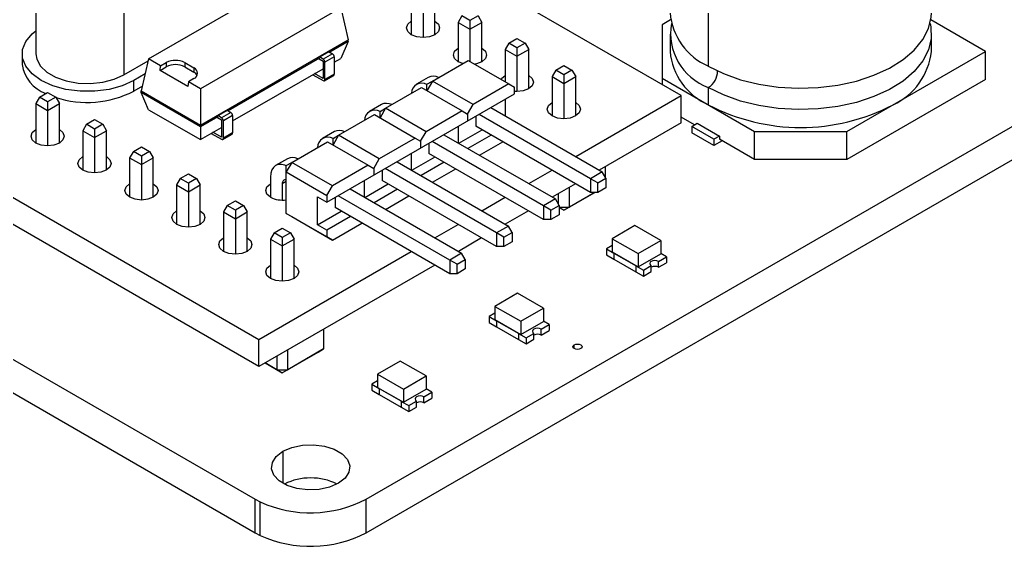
# Model space of a CAD drawing. Header units: millimetres. Extents: x -28 to 252, y 0 to 206.
# Drawn here: x 94.7 to 132.41, y 143.47 to 163.62 of the extents above; entities that cross this region are included whole.
import ezdxf

# ---------------------------------------------------------------- set-up
doc = ezdxf.new("R2010")
doc.units = ezdxf.units.MM

msp = doc.modelspace()

# ---------------------------------------------------------------- linework, layer by layer
at = {"color": 7, "linetype": 'Continuous', "lineweight": 25}
for p, q in [((120.012, 160.713), (89.932, 178.078)), ((107.955, 145.265), (163.816, 177.513)), ((107.955, 143.983), (163.816, 176.231)), ((66.131, 173.155), (103.848, 151.381)), ((103.848, 150.344), (66.131, 172.118)), ((58.457, 171.39), (103.712, 145.265)), ((58.457, 170.108), (103.712, 143.983)), ((121.05, 167.497), (121.05, 161.842)), ((99.632, 162.118), (105.006, 165.221)), ((95.317, 164.763), (95.317, 162.314)), ((109.682, 164.554), (109.682, 163.048)), ((110.134, 164.62), (110.134, 162.939)), ((110.587, 163.048), (110.587, 164.554)), ((106.986, 164.078), (101.612, 160.975)), ((106.986, 164.078), (107.269, 162.853)), ((98.689, 163.957), (98.689, 161.507)), ((111.619, 163.763), (111.478, 163.518)), ((111.93, 163.583), (111.619, 163.763)), ((112.241, 163.763), (111.93, 163.583)), ((112.241, 163.763), (112.383, 163.518)), ((111.478, 163.518), (111.93, 163.256)), ((111.478, 163.518), (111.478, 162.011)), ((111.93, 163.583), (111.93, 162.024)), ((111.93, 163.256), (112.383, 163.518)), ((112.383, 162.011), (112.383, 163.518)), ((119.608, 163.612), (119.283, 163.424)), ((119.283, 163.424), (119.283, 161.134)), ((131.657, 162.403), (129.564, 163.612)), ((119.586, 163.067), (119.586, 162.403)), ((129.586, 162.403), (129.586, 163.067)), ((101.612, 159.587), (107.269, 162.853)), ((107.269, 162.788), (106.562, 162.379)), ((107.269, 162.788), (106.986, 162.134)), ((107.269, 162.788), (107.269, 162.853)), ((113.415, 162.726), (113.274, 162.481)), ((113.415, 162.726), (113.726, 162.905)), ((113.726, 162.546), (113.415, 162.726)), ((113.726, 162.905), (114.037, 162.726)), ((114.037, 162.726), (113.726, 162.546)), ((114.037, 162.726), (114.179, 162.481)), ((94.792, 162.314), (94.792, 161.905)), ((106.309, 162.111), (106.168, 162.193)), ((106.208, 162.216), (106.562, 162.42)), ((106.663, 162.315), (106.309, 162.111)), ((106.734, 162.193), (106.38, 161.989)), ((106.521, 162.397), (106.663, 162.315)), ((106.562, 162.379), (106.561, 162.374)), ((106.562, 162.42), (106.562, 162.379)), ((106.734, 162.193), (106.734, 161.532)), ((113.274, 162.481), (113.726, 162.22)), ((113.274, 162.481), (113.274, 161.248)), ((113.726, 162.546), (113.726, 160.865)), ((113.726, 162.22), (114.179, 162.481)), ((114.179, 160.974), (114.179, 162.481)), ((126.354, 159.342), (131.657, 162.403)), ((131.657, 161.332), (131.657, 162.403)), ((98.689, 161.507), (99.614, 162.042)), ((99.632, 162.118), (99.349, 160.894)), ((100.092, 161.853), (99.632, 162.118)), ((100.073, 161.679), (100.092, 161.853)), ((100.073, 161.679), (100.304, 161.812)), ((100.092, 161.853), (100.304, 161.976)), ((100.304, 161.976), (100.304, 161.812)), ((101.011, 161.976), (101.365, 161.771)), ((101.011, 161.976), (101.011, 161.812)), ((101.011, 161.812), (101.365, 161.608)), ((106.168, 162.152), (102.673, 160.134)), ((106.159, 162.116), (106.309, 162.03)), ((106.309, 162.03), (106.309, 161.368)), ((106.38, 161.327), (106.38, 161.989)), ((106.734, 161.989), (106.986, 162.134)), ((110.495, 161.269), (111.866, 162.06)), ((111.654, 161.938), (111.481, 162.009)), ((111.866, 162.06), (113.422, 161.162)), ((115.211, 161.689), (115.522, 161.869)), ((115.522, 161.869), (115.833, 161.689)), ((99.5, 161.547), (99.06, 161.293)), ((101.134, 161.067), (100.073, 161.679)), ((101.365, 161.771), (101.365, 161.608)), ((102.845, 159.744), (106.309, 161.744)), ((105.913, 161.515), (106.309, 161.287)), ((106.309, 161.368), (105.984, 161.556)), ((106.359, 161.282), (106.713, 161.486)), ((106.734, 161.532), (106.38, 161.327)), ((115.211, 161.689), (115.07, 161.444)), ((115.07, 161.444), (115.522, 161.183)), ((115.07, 161.444), (115.07, 159.937)), ((115.522, 161.509), (115.211, 161.689)), ((115.833, 161.689), (115.522, 161.509)), ((115.522, 161.509), (115.522, 159.828)), ((115.522, 161.183), (115.975, 161.444)), ((115.833, 161.689), (115.975, 161.444)), ((115.975, 159.937), (115.975, 161.444)), ((99.06, 160.885), (99.06, 161.293)), ((99.391, 161.076), (99.06, 160.885)), ((101.152, 161.241), (101.134, 161.067)), ((101.365, 161.363), (101.152, 161.241)), ((101.612, 160.975), (101.152, 161.241)), ((110.333, 161.41), (109.88, 161.149)), ((110.495, 161.269), (110.283, 160.901)), ((110.283, 161.146), (110.495, 161.269)), ((110.283, 160.901), (110.283, 161.146)), ((112.05, 160.37), (110.495, 161.269)), ((113.422, 161.162), (112.05, 160.37)), ((113.422, 161.162), (113.634, 161.04)), ((119.283, 161.383), (122.818, 159.342)), ((131.657, 161.332), (126.354, 158.27)), ((95.455, 160.652), (95.766, 160.832)), ((95.766, 160.832), (96.077, 160.652)), ((99.349, 160.894), (101.612, 159.587)), ((99.349, 160.828), (99.349, 160.894)), ((101.612, 159.522), (99.349, 160.828)), ((99.632, 160.175), (99.349, 160.828)), ((101.612, 160.975), (101.612, 159.032)), ((106.45, 156.631), (113.634, 160.779)), ((108.699, 160.232), (110.07, 161.024)), ((110.07, 161.024), (111.626, 160.126)), ((113.634, 160.779), (113.634, 161.04)), ((115.975, 158.382), (120.012, 160.713)), ((120.012, 159.676), (120.012, 160.713)), ((121.05, 161.026), (121.05, 160.362)), ((95.455, 160.652), (95.313, 160.407)), ((95.313, 160.407), (95.766, 160.146)), ((95.313, 160.407), (95.313, 158.901)), ((95.766, 160.472), (95.455, 160.652)), ((96.077, 160.652), (95.766, 160.472)), ((95.766, 160.472), (95.766, 158.791)), ((95.766, 160.146), (96.218, 160.407)), ((96.077, 160.652), (96.218, 160.407)), ((96.218, 158.901), (96.218, 160.407)), ((108.537, 160.373), (108.084, 160.112)), ((111.838, 160.003), (112.05, 160.37)), ((113.281, 160.575), (113.281, 159.938)), ((99.632, 160.175), (101.612, 159.032)), ((102.42, 159.866), (102.279, 159.948)), ((102.319, 159.971), (102.673, 160.175)), ((102.774, 160.07), (102.42, 159.866)), ((102.845, 159.948), (102.491, 159.744)), ((102.632, 160.152), (102.774, 160.07)), ((102.673, 160.134), (102.671, 160.129)), ((102.673, 160.175), (102.673, 160.134)), ((102.845, 159.948), (102.845, 159.286)), ((106.903, 159.195), (108.274, 159.987)), ((108.274, 159.987), (109.83, 159.089)), ((108.486, 160.109), (108.699, 160.232)), ((108.486, 159.864), (108.486, 160.109)), ((108.699, 160.232), (108.487, 159.864)), ((110.254, 159.334), (108.699, 160.232)), ((111.626, 160.126), (110.254, 159.334)), ((111.626, 160.126), (111.838, 160.003)), ((111.838, 160.003), (111.838, 159.742)), ((112.156, 159.925), (112.156, 159.542)), ((116.54, 157.533), (112.277, 159.995)), ((112.729, 160.256), (116.993, 157.795)), ((97.251, 159.615), (97.109, 159.37)), ((97.251, 159.615), (97.562, 159.795)), ((97.562, 159.436), (97.251, 159.615)), ((97.562, 159.795), (97.873, 159.615)), ((97.873, 159.615), (97.562, 159.436)), ((97.873, 159.615), (98.014, 159.37)), ((102.279, 159.907), (101.612, 159.522)), ((102.27, 159.871), (102.42, 159.785)), ((102.42, 159.785), (102.42, 159.123)), ((102.491, 159.082), (102.491, 159.744)), ((116.54, 157.011), (112.156, 159.542)), ((120.012, 159.676), (116.873, 157.864)), ((120.52, 159.597), (120.012, 159.89)), ((120.414, 159.536), (120.626, 159.658)), ((120.626, 159.658), (121.475, 159.168)), ((97.109, 159.37), (97.562, 159.109)), ((97.109, 159.37), (97.109, 157.864)), ((97.562, 159.436), (97.562, 157.754)), ((97.562, 159.109), (98.014, 159.37)), ((98.014, 157.864), (98.014, 159.37)), ((101.612, 159.032), (102.42, 159.499)), ((102.024, 159.27), (102.42, 159.041)), ((102.42, 159.123), (102.095, 159.311)), ((102.47, 159.037), (102.824, 159.241)), ((102.845, 159.286), (102.491, 159.082)), ((106.741, 159.336), (106.288, 159.075)), ((106.903, 159.195), (106.69, 158.827)), ((106.69, 159.072), (106.903, 159.195)), ((108.458, 158.297), (106.903, 159.195)), ((110.042, 158.966), (110.254, 159.334)), ((110.933, 159.219), (115.197, 156.758)), ((111.485, 158.901), (111.485, 159.538)), ((111.499, 158.893), (112.39, 159.407)), ((112.743, 159.203), (111.852, 158.688)), ((121.263, 159.046), (120.414, 159.536)), ((120.414, 159.536), (120.414, 159.291)), ((121.263, 158.801), (120.414, 159.291)), ((121.475, 159.168), (121.263, 159.046)), ((121.475, 159.168), (121.475, 159.046)), ((122.818, 159.342), (126.354, 159.342)), ((122.818, 158.27), (122.818, 159.342)), ((126.354, 158.27), (126.354, 159.342)), ((105.107, 158.158), (106.478, 158.95)), ((106.478, 158.95), (108.034, 158.052)), ((106.69, 158.827), (106.69, 159.072)), ((109.83, 159.089), (108.458, 158.297)), ((109.83, 159.089), (110.042, 158.966)), ((110.042, 158.966), (110.042, 158.705)), ((110.36, 158.889), (110.36, 158.505)), ((114.744, 156.497), (110.481, 158.958)), ((112.291, 158.435), (113.182, 158.95)), ((121.263, 159.046), (121.263, 158.801)), ((121.581, 158.984), (121.263, 158.801)), ((122.818, 158.27), (121.475, 159.046)), ((99.047, 158.578), (98.905, 158.333)), ((99.047, 158.578), (99.358, 158.758)), ((99.358, 158.399), (99.047, 158.578)), ((99.358, 158.758), (99.669, 158.578)), ((99.669, 158.578), (99.358, 158.399)), ((99.669, 158.578), (99.81, 158.333)), ((109.689, 157.864), (109.689, 158.501)), ((114.744, 155.974), (110.36, 158.505)), ((98.905, 158.333), (99.358, 158.072)), ((98.905, 158.333), (98.905, 156.827)), ((99.358, 158.399), (99.358, 156.718)), ((99.358, 158.072), (99.81, 158.333)), ((99.81, 156.827), (99.81, 158.333)), ((104.945, 158.299), (104.492, 158.038)), ((105.107, 158.158), (104.894, 157.791)), ((104.894, 158.036), (105.107, 158.158)), ((104.894, 156.207), (104.894, 158.036)), ((106.662, 157.26), (105.107, 158.158)), ((108.034, 158.052), (106.662, 157.26)), ((108.034, 158.052), (108.246, 157.929)), ((108.246, 157.929), (108.458, 158.297)), ((109.137, 158.182), (113.401, 155.721)), ((109.703, 157.856), (110.594, 158.37)), ((110.947, 158.166), (110.056, 157.652)), ((126.354, 158.27), (122.818, 158.27)), ((100.843, 157.542), (101.154, 157.721)), ((101.154, 157.721), (101.465, 157.542)), ((104.894, 157.791), (106.45, 156.893)), ((108.246, 157.929), (108.246, 157.668)), ((108.564, 157.852), (108.564, 157.468)), ((112.948, 155.46), (108.684, 157.921)), ((110.495, 157.399), (111.386, 157.913)), ((114.179, 157.345), (115.07, 157.86)), ((116.993, 157.795), (116.54, 157.533)), ((117.134, 157.55), (116.993, 157.795)), ((117.106, 157.998), (117.106, 157.599)), ((100.843, 157.542), (100.701, 157.297)), ((100.701, 157.297), (101.154, 157.035)), ((100.701, 157.297), (100.701, 155.79)), ((101.154, 157.362), (100.843, 157.542)), ((101.465, 157.542), (101.154, 157.362)), ((101.154, 157.362), (101.154, 155.681)), ((101.154, 157.035), (101.606, 157.297)), ((101.465, 157.542), (101.606, 157.297)), ((101.606, 155.79), (101.606, 157.297)), ((104.293, 157.599), (104.293, 156.827)), ((104.894, 157.423), (104.746, 157.337)), ((104.746, 157.337), (104.746, 156.718)), ((107.893, 156.827), (107.893, 157.464)), ((107.907, 156.819), (108.798, 157.333)), ((112.948, 154.937), (108.564, 157.468)), ((115.968, 157.341), (115.077, 156.827)), ((116.54, 157.533), (116.54, 157.011)), ((116.823, 157.37), (116.54, 157.533)), ((116.823, 157.37), (117.134, 157.55)), ((116.823, 157.011), (116.823, 157.37)), ((117.134, 157.55), (117.134, 157.19)), ((106.45, 156.893), (106.662, 157.26)), ((107.341, 157.146), (111.605, 154.684)), ((109.151, 157.129), (108.26, 156.615)), ((115.31, 156.961), (115.31, 156.562)), ((115.522, 156.324), (116.711, 157.011)), ((115.734, 156.447), (115.734, 157.206)), ((116.711, 157.011), (115.734, 156.447)), ((116.823, 157.011), (116.54, 157.011)), ((117.134, 157.19), (116.823, 157.011)), ((102.639, 156.505), (102.95, 156.684)), ((102.95, 156.684), (103.261, 156.505)), ((106.096, 156.835), (106.45, 156.631)), ((106.096, 155.774), (106.096, 156.835)), ((106.45, 156.893), (106.45, 156.631)), ((106.768, 156.815), (106.768, 156.431)), ((111.152, 154.423), (106.888, 156.884)), ((108.699, 156.362), (109.59, 156.876)), ((112.383, 156.309), (113.274, 156.823)), ((115.197, 156.758), (114.744, 156.497)), ((115.338, 156.513), (115.197, 156.758)), ((102.639, 156.505), (102.497, 156.26)), ((102.497, 156.26), (102.95, 155.998)), ((102.497, 156.26), (102.497, 154.753)), ((102.95, 156.325), (102.639, 156.505)), ((103.261, 156.505), (102.95, 156.325)), ((102.95, 156.325), (102.95, 154.644)), ((102.95, 155.998), (103.402, 156.26)), ((103.261, 156.505), (103.402, 156.26)), ((103.402, 154.753), (103.402, 156.26)), ((106.45, 155.308), (104.894, 156.207)), ((104.894, 156.207), (105.107, 156.084)), ((106.096, 155.774), (107.002, 156.296)), ((111.152, 153.9), (106.768, 156.431)), ((114.172, 156.304), (113.281, 155.79)), ((114.744, 156.497), (114.744, 155.974)), ((115.027, 156.333), (114.744, 156.497)), ((115.027, 156.333), (115.338, 156.513)), ((115.027, 155.974), (115.027, 156.333)), ((115.338, 156.154), (115.027, 155.974)), ((115.338, 156.513), (115.338, 156.154)), ((115.338, 156.447), (115.734, 156.447)), ((115.522, 156.324), (115.338, 156.431)), ((115.338, 156.43), (115.522, 156.324)), ((115.734, 156.447), (115.522, 156.324)), ((105.107, 156.084), (106.662, 155.186)), ((106.45, 155.57), (106.096, 155.774)), ((107.355, 156.092), (106.45, 155.57)), ((106.662, 155.186), (107.794, 155.839)), ((110.587, 155.272), (111.478, 155.786)), ((115.027, 155.974), (114.744, 155.974)), ((104.435, 155.468), (104.293, 155.223)), ((104.435, 155.468), (104.746, 155.647)), ((104.746, 155.288), (104.435, 155.468)), ((104.746, 155.647), (105.057, 155.468)), ((105.057, 155.468), (104.746, 155.288)), ((105.057, 155.468), (105.198, 155.223)), ((106.45, 155.57), (106.45, 155.308)), ((113.401, 155.721), (112.948, 155.46)), ((112.948, 155.46), (112.948, 154.937)), ((113.231, 155.296), (112.948, 155.46)), ((113.231, 155.296), (113.542, 155.476)), ((113.542, 155.476), (113.401, 155.721)), ((113.542, 155.476), (113.542, 155.117)), ((118.24, 155.741), (117.37, 155.239)), ((119.23, 155.17), (118.24, 155.741)), ((104.293, 155.223), (104.746, 154.962)), ((104.293, 155.223), (104.293, 153.716)), ((104.746, 155.288), (104.746, 153.607)), ((104.746, 154.962), (105.198, 155.223)), ((105.198, 153.716), (105.198, 155.223)), ((106.662, 155.186), (106.45, 155.308)), ((112.376, 155.268), (111.485, 154.753)), ((113.231, 154.937), (113.231, 155.296)), ((113.542, 155.117), (113.231, 154.937)), ((117.37, 155.239), (118.36, 154.668)), ((117.37, 155.239), (117.37, 154.733)), ((118.36, 154.668), (119.23, 155.17)), ((119.23, 155.17), (119.23, 154.664)), ((103.848, 151.381), (109.682, 154.749)), ((111.605, 154.684), (111.152, 154.423)), ((111.746, 154.439), (111.605, 154.684)), ((113.231, 154.937), (112.948, 154.937)), ((117.37, 154.978), (117.151, 154.851)), ((117.151, 154.851), (117.434, 154.688)), ((117.151, 154.851), (117.151, 154.623)), ((117.37, 154.733), (118.36, 154.162)), ((117.434, 154.689), (118.283, 154.199)), ((117.434, 154.688), (117.434, 154.689)), ((117.434, 154.689), (117.434, 154.46)), ((117.434, 154.688), (117.434, 154.46)), ((118.36, 154.668), (118.36, 154.162)), ((118.36, 154.162), (119.23, 154.664)), ((119.449, 154.545), (119.23, 154.672)), ((111.435, 154.26), (111.152, 154.423)), ((111.152, 154.423), (111.152, 153.9)), ((111.435, 154.26), (111.746, 154.439)), ((111.435, 153.9), (111.435, 154.26)), ((111.746, 154.439), (111.746, 154.08)), ((117.151, 154.623), (117.434, 154.46)), ((117.434, 154.46), (118.282, 153.97)), ((117.434, 154.46), (117.434, 154.46)), ((119.148, 154.372), (119.449, 154.545)), ((119.148, 154.143), (119.148, 154.372)), ((119.148, 154.143), (119.449, 154.317)), ((119.449, 154.545), (119.449, 154.317)), ((110.58, 154.231), (103.848, 150.344)), ((111.435, 153.9), (111.152, 153.9)), ((111.746, 154.08), (111.435, 153.9)), ((118.283, 154.199), (118.282, 154.198)), ((118.282, 154.198), (118.282, 153.97)), ((118.282, 154.198), (118.565, 154.035)), ((118.282, 153.97), (118.565, 153.806)), ((118.565, 154.035), (118.865, 154.209)), ((118.565, 154.035), (118.565, 153.806)), ((118.565, 153.806), (118.865, 153.98)), ((118.865, 153.98), (118.865, 154.209)), ((113.75, 153.149), (112.88, 152.647)), ((114.74, 152.578), (113.75, 153.149)), ((112.88, 152.386), (112.661, 152.259)), ((112.88, 152.647), (112.88, 152.141)), ((112.88, 152.647), (113.87, 152.076)), ((113.87, 152.076), (114.74, 152.578)), ((114.74, 152.578), (114.74, 152.072)), ((112.661, 152.259), (112.943, 152.096)), ((112.661, 152.259), (112.661, 152.031)), ((112.661, 152.031), (112.943, 151.867)), ((112.88, 152.141), (113.87, 151.569)), ((112.943, 152.096), (112.944, 152.096)), ((112.943, 152.096), (112.943, 151.867)), ((112.944, 152.096), (113.793, 151.607)), ((112.944, 152.096), (112.944, 151.868)), ((113.87, 152.076), (113.87, 151.569)), ((113.87, 151.569), (114.74, 152.072)), ((114.959, 151.953), (114.74, 152.08)), ((106.33, 151.777), (106.33, 151.018)), ((112.943, 151.867), (112.944, 151.868)), ((112.944, 151.868), (113.792, 151.378)), ((114.658, 151.78), (114.959, 151.953)), ((114.658, 151.551), (114.658, 151.78)), ((114.658, 151.551), (114.959, 151.725)), ((114.959, 151.953), (114.959, 151.725)), ((103.848, 150.344), (103.848, 151.381)), ((113.793, 151.607), (113.792, 151.606)), ((113.792, 151.606), (114.075, 151.443)), ((113.792, 151.606), (113.792, 151.378)), ((113.792, 151.378), (114.075, 151.214)), ((114.075, 151.443), (114.375, 151.616)), ((114.075, 151.443), (114.075, 151.214)), ((114.075, 151.214), (114.375, 151.388)), ((114.375, 151.388), (114.375, 151.616)), ((104.746, 150.103), (106.118, 150.895)), ((106.33, 151.018), (104.958, 150.226)), ((104.958, 150.226), (104.958, 150.985)), ((106.118, 150.895), (106.33, 151.018)), ((115.922, 151.034), (115.922, 151.176)), ((104.534, 150.74), (104.534, 150.226)), ((109.259, 150.557), (108.39, 150.055)), ((110.249, 149.986), (109.259, 150.557)), ((104.534, 150.226), (104.088, 150.483)), ((104.088, 150.483), (104.746, 150.103)), ((104.534, 150.226), (104.958, 150.226)), ((104.746, 150.103), (104.534, 150.226)), ((104.958, 150.226), (104.746, 150.103)), ((108.39, 149.794), (108.17, 149.667)), ((108.39, 150.055), (109.38, 149.484)), ((108.39, 150.055), (108.39, 149.549)), ((109.38, 149.484), (110.249, 149.986)), ((110.249, 149.986), (110.249, 149.479)), ((108.17, 149.667), (108.453, 149.504)), ((108.17, 149.667), (108.17, 149.439)), ((108.17, 149.439), (108.453, 149.275)), ((108.39, 149.549), (109.38, 148.977)), ((108.453, 149.504), (108.454, 149.504)), ((108.453, 149.504), (108.453, 149.275)), ((108.454, 149.504), (109.303, 149.015)), ((108.454, 149.504), (108.454, 149.276)), ((109.38, 149.484), (109.38, 148.977)), ((109.38, 148.977), (110.249, 149.479)), ((110.168, 149.188), (110.469, 149.361)), ((110.469, 149.361), (110.249, 149.488)), ((110.469, 149.361), (110.469, 149.132)), ((108.453, 149.275), (108.454, 149.276)), ((108.454, 149.276), (109.302, 148.786)), ((109.303, 149.015), (109.302, 149.014)), ((109.302, 149.014), (109.585, 148.851)), ((109.302, 149.014), (109.302, 148.785)), ((109.585, 148.851), (109.885, 149.024)), ((109.885, 148.796), (109.885, 149.024)), ((110.168, 148.959), (110.168, 149.188)), ((110.168, 148.959), (110.469, 149.132)), ((109.302, 148.785), (109.585, 148.622)), ((109.585, 148.851), (109.585, 148.622)), ((109.585, 148.622), (109.885, 148.796)), ((104.773, 147.102), (104.773, 145.877)), ((103.712, 145.265), (103.905, 145.163)), ((103.712, 143.983), (103.712, 145.265)), ((107.955, 143.983), (107.955, 145.265)), ((103.905, 143.881), (103.905, 145.163)), ((103.712, 143.983), (103.905, 143.881))]:
    msp.add_line(p, q, dxfattribs=at)
at = {"color": 7, "linetype": 'Continuous', "lineweight": 25, "flags": 128}
for points in [[(121.05, 161.842), (121.632, 161.555), (122.282, 161.322), (122.986, 161.149), (123.728, 161.04), (124.49, 160.997), (125.254, 161.023), (126.003, 161.115), (126.718, 161.273), (127.384, 161.491), (127.984, 161.766), (128.504, 162.09), (128.932, 162.456), (129.258, 162.856), (129.475, 163.28), (129.578, 163.718), (129.586, 163.883)], [(109.685, 163.046), (109.547, 163.165), (109.499, 163.305), (109.547, 163.445), (109.682, 163.562)], [(110.587, 163.562), (110.721, 163.445), (110.769, 163.305), (110.721, 163.165), (110.583, 163.046), (110.377, 162.966), (110.134, 162.939), (109.891, 162.966), (109.685, 163.046)], [(129.536, 163.475), (129.563, 163.343), (129.578, 162.901), (129.475, 162.463), (129.258, 162.039), (128.932, 161.64), (128.504, 161.273), (127.984, 160.949), (127.384, 160.675), (126.718, 160.456), (126.003, 160.299), (125.254, 160.206), (124.49, 160.181), (123.728, 160.223), (122.986, 160.332), (122.282, 160.505), (121.632, 160.738), (121.05, 161.026)], [(99.06, 161.293), (98.622, 161.092), (98.118, 160.951), (97.572, 160.88), (97.012, 160.88), (96.467, 160.951), (95.962, 161.092), (95.525, 161.293), (95.175, 161.546), (94.933, 161.837), (94.808, 162.152), (94.808, 162.475), (94.933, 162.79), (95.175, 163.082), (95.317, 163.199)], [(95.317, 162.314), (95.35, 162.108), (95.491, 161.846), (95.738, 161.611), (96.074, 161.416), (96.482, 161.274), (96.936, 161.192), (97.412, 161.176), (97.88, 161.225), (98.314, 161.338), (98.689, 161.507)], [(111.481, 162.009), (111.343, 162.128), (111.295, 162.268), (111.343, 162.409), (111.478, 162.525)], [(112.383, 162.525), (112.517, 162.409), (112.565, 162.268), (112.517, 162.128), (112.379, 162.009), (112.173, 161.93), (112.114, 161.917)], [(113.118, 161.338), (113.139, 161.372), (113.274, 161.489)], [(114.179, 161.489), (114.313, 161.372), (114.361, 161.231), (114.313, 161.091), (114.175, 160.972), (113.969, 160.893), (113.726, 160.865), (113.634, 160.869)], [(115.073, 159.935), (114.936, 160.054), (114.887, 160.195), (114.936, 160.335), (115.07, 160.452)], [(115.975, 160.452), (116.109, 160.335), (116.157, 160.195), (116.109, 160.054), (115.971, 159.935), (115.765, 159.856), (115.522, 159.828), (115.279, 159.856), (115.073, 159.935)], [(95.317, 158.899), (95.179, 159.018), (95.131, 159.158), (95.179, 159.298), (95.313, 159.415)], [(96.218, 159.415), (96.352, 159.298), (96.401, 159.158), (96.352, 159.018), (96.215, 158.899), (96.009, 158.819), (95.766, 158.791), (95.523, 158.819), (95.317, 158.899)], [(97.113, 157.862), (96.975, 157.981), (96.927, 158.121), (96.975, 158.261), (97.109, 158.378)], [(98.014, 158.378), (98.148, 158.261), (98.197, 158.121), (98.148, 157.981), (98.011, 157.862), (97.805, 157.782), (97.562, 157.754), (97.319, 157.782), (97.113, 157.862)], [(104.894, 158.03), (104.84, 158.052), (104.712, 158.081), (104.595, 158.076), (104.492, 158.038), (104.408, 157.968), (104.345, 157.869), (104.306, 157.744), (104.293, 157.599)], [(98.909, 156.825), (98.771, 156.944), (98.723, 157.084), (98.771, 157.224), (98.905, 157.341)], [(99.81, 157.341), (99.944, 157.224), (99.993, 157.084), (99.944, 156.944), (99.807, 156.825), (99.601, 156.745), (99.358, 156.718), (99.115, 156.745), (98.909, 156.825)], [(104.297, 156.825), (104.159, 156.944), (104.111, 157.084), (104.159, 157.224), (104.293, 157.341)], [(100.705, 155.788), (100.567, 155.907), (100.519, 156.047), (100.567, 156.188), (100.701, 156.304)], [(101.606, 156.304), (101.74, 156.188), (101.789, 156.047), (101.74, 155.907), (101.603, 155.788), (101.397, 155.709), (101.154, 155.681), (100.911, 155.709), (100.705, 155.788)], [(102.501, 154.751), (102.363, 154.87), (102.315, 155.01), (102.363, 155.151), (102.497, 155.268)], [(103.402, 155.268), (103.537, 155.151), (103.585, 155.01), (103.537, 154.87), (103.399, 154.751), (103.193, 154.672), (102.95, 154.644), (102.707, 154.672), (102.501, 154.751)], [(119.148, 154.372), (119.083, 154.397), (119.007, 154.406), (118.93, 154.397), (118.865, 154.372), (118.822, 154.334), (118.807, 154.29), (118.822, 154.246), (118.865, 154.209)], [(104.297, 153.714), (104.159, 153.833), (104.111, 153.974), (104.159, 154.114), (104.293, 154.231)], [(105.198, 154.231), (105.333, 154.114), (105.381, 153.974), (105.333, 153.833), (105.195, 153.714), (104.989, 153.635), (104.746, 153.607), (104.503, 153.635), (104.297, 153.714)], [(114.658, 151.78), (114.593, 151.805), (114.517, 151.814), (114.44, 151.805), (114.375, 151.78), (114.332, 151.742), (114.317, 151.698), (114.332, 151.654), (114.375, 151.616)], [(115.922, 151.176), (115.979, 151.198), (116.046, 151.206), (116.113, 151.198), (116.17, 151.176), (116.208, 151.144), (116.221, 151.105), (116.208, 151.066), (116.17, 151.034), (116.113, 151.012), (116.046, 151.004), (115.979, 151.012), (115.922, 151.034), (115.884, 151.066), (115.871, 151.105), (115.884, 151.144), (115.922, 151.176)], [(110.168, 149.188), (110.103, 149.213), (110.027, 149.221), (109.95, 149.213), (109.885, 149.188), (109.842, 149.15), (109.827, 149.106), (109.842, 149.062), (109.885, 149.024)], [(104.773, 147.102), (105.115, 147.249), (105.515, 147.335), (105.941, 147.353), (106.358, 147.301), (106.732, 147.183), (107.034, 147.008), (107.239, 146.792), (107.33, 146.551), (107.299, 146.305), (107.15, 146.074), (106.894, 145.877), (106.552, 145.729), (106.152, 145.643), (105.727, 145.626), (105.309, 145.678), (104.935, 145.796), (104.633, 145.97), (104.428, 146.187), (104.337, 146.428), (104.368, 146.673), (104.517, 146.904), (104.773, 147.102)]]:
    msp.add_lwpolyline(points, dxfattribs=at)
at = {"color": 7, "linetype": 'Continuous', "lineweight": 25}
for centre, radius, start, end in [((122.04, 164.098), 2.463, 185.0022, 246.3179), ((121.823, 163.105), 2.218, 170.3832, 249.6202), ((106.58, 162.186), 0.154, 2.6055, 57.3945), ((122.067, 162.638), 2.492, 185.3944, 245.9257), ((127.048, 162.679), 2.553, 294.8673, 353.8125), ((96.175, 162.107), 1.398, 188.3023, 250.0793), ((100.657, 161.293), 0.769, 62.6097, 117.3903), ((100.657, 161.13), 0.769, 62.6097, 117.3903), ((106.227, 161.982), 0.154, 2.6055, 57.3945), ((101.287, 161.567), 0.218, 290.7834, 69.2166), ((101.224, 161.337), 0.306, 29.1117, 62.5369), ((106.684, 161.527), 0.0503, 305.698, 5.6204), ((110.526, 161.001), 0.452, 63.1326, 115.2793), ((120.659, 161.659), 0.745, 301.7123, 359.8366), ((106.337, 161.32), 0.0437, 230.7967, 9.214), ((110.083, 160.798), 0.396, 59.787, 179.4419), ((97.28, 164.34), 3.887, 252.0533, 297.2546), ((108.73, 159.965), 0.452, 63.1326, 115.2793), ((124.586, 167.123), 7.629, 242.391, 297.609), ((102.691, 159.941), 0.154, 2.6055, 57.3945), ((108.287, 159.761), 0.396, 59.787, 179.4419), ((102.337, 159.737), 0.154, 2.6055, 57.3945), ((102.794, 159.281), 0.0503, 305.698, 5.6204), ((106.934, 158.928), 0.452, 63.1326, 115.2793), ((102.448, 159.075), 0.0437, 230.7967, 9.214), ((106.491, 158.725), 0.396, 59.787, 179.4419), ((105.138, 157.891), 0.452, 63.1326, 115.2793), ((104.881, 157.361), 0.137, 84.3459, 189.8006), ((104.746, 157.7), 0.984, 242.8461, 278.6737), ((119.007, 153.87), 0.307, 62.6097, 117.3903), ((114.517, 151.278), 0.307, 62.6097, 117.3903), ((110.027, 148.686), 0.307, 62.6097, 117.3903), ((105.834, 143.794), 2.289, 63.8566, 116.1434), ((105.824, 149.411), 4.662, 245.693, 297.195), ((105.824, 148.129), 4.662, 245.693, 297.195)]:
    msp.add_arc(centre, radius, start, end, dxfattribs=at)

doc.saveas('drawing.dxf')
